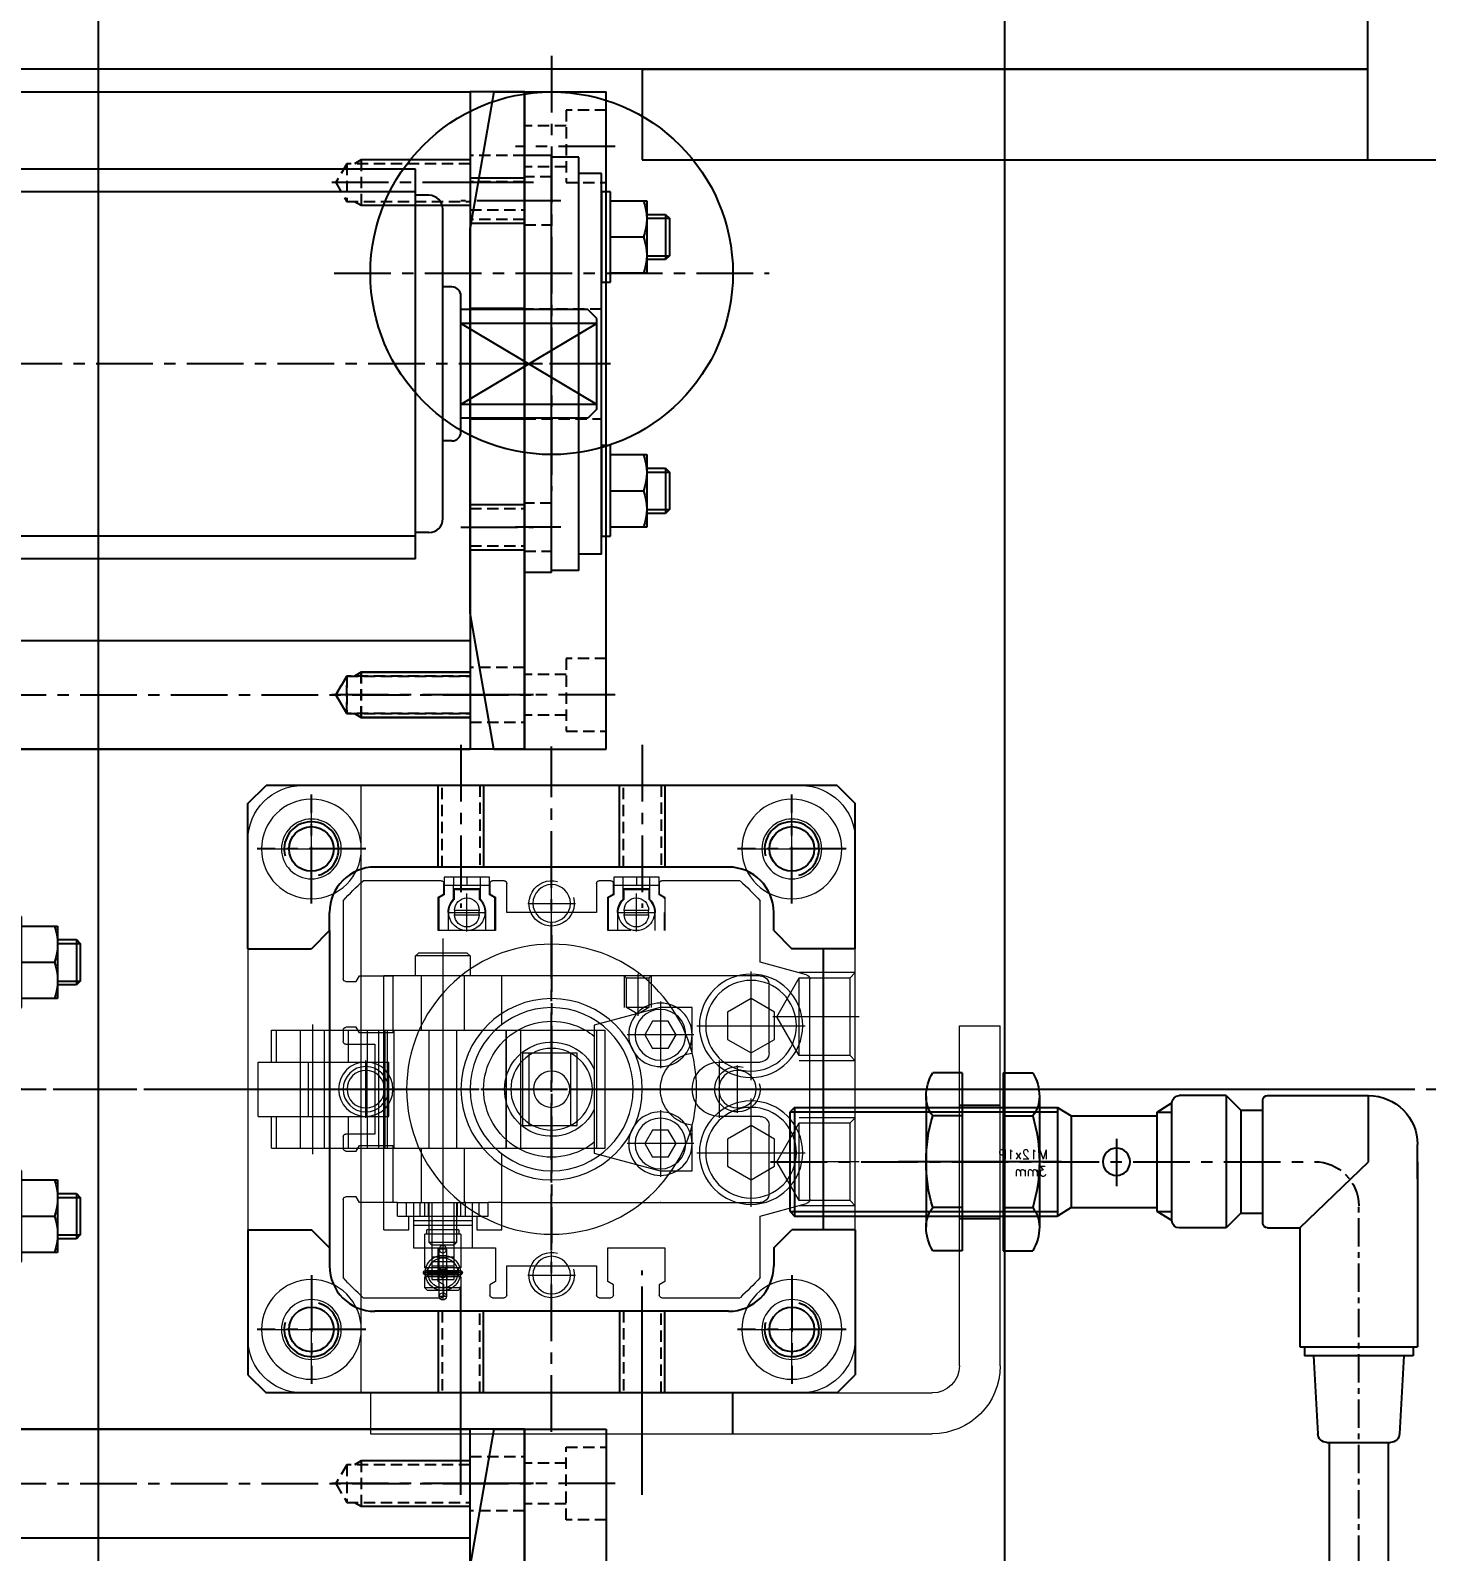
# Model space of a CAD drawing. Header units: inches. Extents: x 0 to 77285, y -118 to 40065.
# Drawn here: x 17552.2 to 17706.2, y 23654.6 to 23822.3 of the extents above; entities that cross this region are included whole.
import ezdxf

# ---------------------------------------------------------------- set-up
doc = ezdxf.new("R2010")
doc.units = ezdxf.units.IN
doc.header["$LTSCALE"] = 5
doc.header["$MEASUREMENT"] = 0
for name, pattern in [('C3', [14.5, 12, -1, 0.5, -1]), ('CENTER', [2, 1.25, -0.25, 0.25, -0.25]), ('H1', [1.4, 1, -0.4]), ('HIDDEN', [0.375, 0.25, -0.125])]:
    doc.linetypes.add(name, pattern=pattern)
for name, color, linetype in [('11', 1, 'CENTER'), ('22', 2, 'HIDDEN'), ('4', 4, 'Continuous'), ('55', 5, 'Continuous'), ('77', 40, 'HIDDEN'), ('A', 8, 'Continuous'), ('G', 231, 'Continuous'), ('T', 3, 'Continuous')]:
    doc.layers.add(name, color=color, linetype=linetype)
doc.layers.add('88', color=35, linetype='Continuous', lineweight=5)
doc.styles.add('GHS', font='romans', dxfattribs={"height": 5, "bigfont": 'ghs'})
doc.styles.add('SCI', font='')
doc.styles.get('SCI').set_extended_font_data('Gulim')
doc.dimstyles.new('SCH', dxfattribs={"dimtxt": 2.5, "dimasz": 2, "dimexe": 1.25, "dimexo": 0.625, "dimtad": 1, "dimdec": 8, "dimtxsty": 'SCI', "dimcen": 2.5, "dimclrd": 4, "dimclre": 4, "dimclrt": 7, "dimadec": 8, "dimazin": 2, "dimtfac": 1, "dimtdec": 8, "dimtmove": 0, "dimatfit": 3, "dimfxl": 1, "dimarcsym": 0})

# ---------------------------------------------------------------- blocks, each defined once
blk = doc.blocks.new('A$C22a9786e')
for p, q in [((32.5, -367), (32.5, 35)), ((32.5, 35), (105, 35, 0)), ((105, 35, 0), (105, -25, 0)), ((180, 35), (180, -25)), ((252.5, 35), (180, 35))]:
    blk.add_line(p, q)
at = {"layer": '11'}
for p, q in [((42.5, 36), (42.5, 19.21)), ((99, 36), (99, 19.21)), ((142.5, -368), (142.5, 36)), ((186, 36), (186, 19.21))]:
    blk.add_line(p, q, dxfattribs=at)
at = {"layer": '22'}
for p, q in [((40.43, 35), (40.43, 21.4)), ((44.57, 21.4), (44.57, 35)), ((96.93, 35), (96.93, 21.4)), ((101.07, 21.4), (101.07, 35)), ((183.93, 35), (183.93, 21.4)), ((188.07, 21.4), (188.07, 35)), ((40, 23), (45, 23)), ((96.5, 23), (101.5, 23)), ((183.5, 23), (188.5, 23)), ((40.43, 21.4), (42.5, 20.21)), ((40.43, 21.4), (44.57, 21.4)), ((42.5, 20.21), (44.57, 21.4)), ((96.93, 21.4), (99, 20.21)), ((96.93, 21.4), (101.07, 21.4)), ((99, 20.21), (101.07, 21.4)), ((183.93, 21.4), (186, 20.21)), ((183.93, 21.4), (188.07, 21.4)), ((186, 20.21), (188.07, 21.4))]:
    blk.add_line(p, q, dxfattribs=at)
at = {"layer": 'T'}
for p, q in [((40, 35), (40, 23)), ((45, 23), (45, 35)), ((96.5, 35), (96.5, 23)), ((101.5, 23), (101.5, 35)), ((183.5, 35), (183.5, 23)), ((188.5, 23), (188.5, 35)), ((40, 23), (40.43, 22.25)), ((44.57, 22.25), (45, 23)), ((96.5, 23), (96.93, 22.25)), ((101.07, 22.25), (101.5, 23)), ((183.5, 23), (183.93, 22.25)), ((188.07, 22.25), (188.5, 23))]:
    blk.add_line(p, q, dxfattribs=at)
blk = doc.blocks.new('A$C9060243b')
for p, q in [((-5, 55), (-6, 54)), ((-6, 54), (-6, 40)), ((5, 55), (-5, 55)), ((-4.47, 55), (-4.47, 40)), ((-4.47, 55), (4.47, 40)), ((4.47, 55), (-4.47, 40)), ((4.47, 55), (4.47, 40)), ((5, 55), (6, 54)), ((6, 54), (6, 40)), ((-8.5, 39), (-8.5, 38)), ((7.5, 40), (-7.5, 40)), ((8.5, 39), (8.5, 38)), ((17.06, 38), (-17.06, 38)), ((-18.6, 36.46), (-18.6, 35)), ((18.6, 36.46), (18.6, 35)), ((21.5, 35), (-21.5, 35)), ((-21.5, 35), (-21.5, -355)), ((-19, 35), (-19, -355)), ((19, 35), (19, -355)), ((21.5, 35), (21.5, -355))]:
    blk.add_line(p, q)
for centre, radius, start, end in [((-7.5, 39), 1, 90, 180), ((7.5, 39), 1, 0, 90), ((-17.06, 36.46), 1.54, 90, 180), ((17.06, 36.46), 1.54, 0, 90)]:
    blk.add_arc(centre, radius, start, end)
at = {"layer": '11'}
blk.add_line((0, 56), (0, -378), dxfattribs=at)
blk = doc.blocks.new('A$C0221f32c')
for p, q in [((-6, -367), (-6, 35)), ((-6, 35), (6, 35)), ((6, -367), (6, 35))]:
    blk.add_line(p, q)
at = {"layer": '11'}
blk.add_line((0, -368), (0, 36), dxfattribs=at)
at = {"layer": '22'}
for p, q in [((-2.07, 21.4), (-2.07, 35)), ((2.07, 35), (2.07, 21.4)), ((2.5, 23), (-2.5, 23)), ((0, 20.21), (-2.07, 21.4)), ((2.07, 21.4), (-2.07, 21.4)), ((2.07, 21.4), (0, 20.21))]:
    blk.add_line(p, q, dxfattribs=at)
at = {"layer": 'T'}
for p, q in [((-2.5, 23), (-2.5, 35)), ((2.5, 35), (2.5, 23)), ((-2.07, 22.25), (-2.5, 23)), ((2.5, 23), (2.07, 22.25))]:
    blk.add_line(p, q, dxfattribs=at)
blk = doc.blocks.new('ABC-20231201.095154')
for p, q in [((-27.5, 33.5), (27.5, 33.5)), ((-26.5, 32.27), (-26.5, 20.73)), ((-21, 33.5), (-21, -33.5)), ((26.5, 32.27), (26.5, 20.73)), ((-33.5, -27.5), (-33.5, 27.5)), ((33.5, 27.5), (33.5, -27.5)), ((-32.27, 26.5), (-20.73, 26.5)), ((20.73, 26.5), (32.27, 26.5)), ((-20.78, 23), (-12.18, 23)), ((-13.7, 22.2), (-14, 21.9)), ((-14, 21.9), (-14, 20.7)), ((-13.04, 21.9), (-14, 21.9)), ((-12.4, 22.2), (-13.7, 22.2)), ((-10.96, 21.9), (-13.04, 21.9)), ((-11.58, 22.85), (-12.42, 22.85)), ((-12.4, 22.85), (-12.4, 21)), ((-11.6, 22.2), (-12.4, 22.2)), ((-12, -16.61), (-12, 23.27)), ((-11.88, 22.7), (-11.88, 21.56)), ((-11.6, 21), (-11.6, 22.85)), ((-10.3, 22.2), (-11.6, 22.2)), ((-10, 21.9), (-10.96, 21.9)), ((-10, 21.9), (-10.3, 22.2)), ((-10, 20.7), (-10, 21.9)), ((-6.83, 21.56), (-6.83, 22.7)), ((-6.52, 23), (-5.25, 23)), ((-4.95, 22.7), (-4.95, 19.5)), ((0, 23.12), (0, 17.87)), ((4.95, 19.5), (4.95, 22.7)), ((5.25, 23), (6.52, 23)), ((6.82, 22.7), (6.82, 21.56)), ((11.87, 21.56), (11.87, 22.7)), ((12.17, 23), (20.78, 23)), ((-23, 12.17), (-23, 20.78)), ((-9.84, 20.25), (-14.16, 20.25)), ((-13.9, 20.7), (-14, 20.7)), ((-10.1, 20.7), (-13.9, 20.7)), ((-13.9, 19.99), (-13.9, 20.51)), ((-10.1, 20.5), (-13.9, 20.5)), ((-13.7, 20.7), (-13.7, 20.4)), ((-10.3, 20.4), (-13.7, 20.4)), ((-13.2, 12.5), (-13.2, 21)), ((-13.2, 21), (-10.8, 21)), ((-11.88, 21.56), (-12.5, 21.2)), ((-12.5, 21.2), (-12.5, 17.5)), ((-12.45, 21), (-12.45, 19.5)), ((-12.4, 21), (-12.4, 17.65)), ((-11.6, 20.25), (-12.4, 20.25)), ((-12.37, 20.3), (-12.35, 20.51)), ((-12.36, 20.09), (-12.37, 20.3)), ((-12.35, 20.51), (-12.32, 20.63)), ((-12.32, 20.63), (-12.27, 20.7)), ((-12.29, 20.31), (-12.3, 20.25)), ((-12.27, 20.39), (-12.29, 20.31)), ((-12.27, 20.7), (-12.19, 20.76)), ((-12.21, 20.47), (-12.27, 20.39)), ((-12.14, 20.52), (-12.21, 20.47)), ((-12.19, 20.76), (-12.1, 20.79)), ((-12.06, 20.54), (-12.14, 20.52)), ((-12.1, 20.79), (-11.99, 20.8)), ((-11.97, 20.55), (-12.06, 20.54)), ((-12.03, 20.5), (-12, 20.5)), ((-12, 20.5), (-12, 20.4)), ((-12, 20.4), (-11.95, 20.39)), ((-11.99, 20.8), (-11.88, 20.78)), ((-11.89, 20.53), (-11.97, 20.55)), ((-11.95, 20.39), (-11.91, 20.37)), ((-11.9, 20.14), (-11.94, 20.11)), ((-11.91, 20.37), (-11.88, 20.33)), ((-11.87, 20.19), (-11.9, 20.14)), ((-11.79, 20.47), (-11.89, 20.53)), ((-11.88, 20.78), (-11.77, 20.74)), ((-11.88, 20.33), (-11.86, 20.29)), ((-11.86, 20.24), (-11.87, 20.19)), ((-11.86, 20.29), (-11.86, 20.24)), ((-11.74, 20.4), (-11.79, 20.47)), ((-11.77, 20.74), (-11.71, 20.67)), ((-11.71, 20.32), (-11.74, 20.4)), ((-11.71, 20.67), (-11.67, 20.59)), ((-11.7, 20.25), (-11.71, 20.32)), ((-11.67, 20.59), (-11.64, 20.41)), ((-11.63, 20.2), (-11.65, 19.99)), ((-11.64, 20.41), (-11.63, 20.2)), ((-11.6, 17.65), (-11.6, 21)), ((-11.55, 19.5), (-11.55, 21)), ((-10.8, 12.5), (-10.8, 21)), ((-10.3, 19.7), (-10.3, 20.7)), ((-10, 20.7), (-10.1, 20.7)), ((-10.1, 19.99), (-10.1, 20.51)), ((-6.2, 21.2), (-6.83, 21.56)), ((-6.2, 17.5), (-6.2, 21.2)), ((-2.62, 20.5), (2.62, 20.5)), ((6.82, 21.56), (6.2, 21.2)), ((6.2, 21.2), (6.2, 17.5)), ((12.49, 21.2), (11.87, 21.56)), ((12.49, 17.5), (12.49, 21.2)), ((23, 20.78), (23, 14)), ((-14, 19.7), (-14, 16)), ((-13.87, 19.7), (-14, 19.7)), ((-13.9, 20), (-10.1, 20)), ((-10.13, 19.7), (-13.87, 19.7)), ((-13.7, 20.1), (-13.7, 19.7)), ((-10.3, 20.1), (-13.7, 20.1)), ((-13.2, 19.5), (-10.8, 19.5)), ((-13.2, 19), (-10.8, 19)), ((-13.2, 18.5), (-10.8, 18.5)), ((-12.33, 19.92), (-12.36, 20.09)), ((-12.29, 19.83), (-12.33, 19.92)), ((-12.23, 19.76), (-12.29, 19.83)), ((-12.13, 19.72), (-12.23, 19.76)), ((-12.01, 19.7), (-12.13, 19.72)), ((-12.03, 20), (-12.02, 20)), ((-12, 20), (-12.03, 20)), ((-12.02, 20), (-12.02, 20)), ((-12.02, 20), (-12.01, 20)), ((-12.01, 20), (-12, 20)), ((-11.9, 19.71), (-12.01, 19.7)), ((-11.99, 20.1), (-12, 20.1)), ((-12, 20.1), (-12, 20)), ((-12, 20), (-12, 20)), ((-11.94, 20.11), (-11.99, 20.1)), ((-11.79, 19.75), (-11.9, 19.71)), ((-11.74, 19.79), (-11.79, 19.75)), ((-11.68, 19.88), (-11.74, 19.79)), ((-11.65, 19.99), (-11.68, 19.88)), ((-10, 19.7), (-10.13, 19.7)), ((-10, 16), (-10, 19.7)), ((-4.95, 19.5), (4.95, 19.5)), ((-15.25, 14), (-15.25, 17.5)), ((-15.25, 17.5), (-14, 17.5)), ((-14, 17.5), (-10, 17.5)), ((-13.2, 17.2), (-13.5, 16.9)), ((-13.2, 16.9), (-13.5, 16.9)), ((-13.5, 16.9), (-13.5, 14)), ((-10.8, 17.2), (-13.2, 17.2)), ((-10.8, 16.9), (-13.2, 16.9)), ((-12.5, 17.5), (-6.2, 17.5)), ((-11.58, 17.65), (-12.42, 17.65)), ((-10.5, 16.9), (-10.8, 17.2)), ((-10.5, 16.9), (-10.8, 16.9)), ((-10.5, 14), (-10.5, 16.9)), ((-10, 17.5), (-8.75, 17.5)), ((-8.75, 14), (-8.75, 17.5)), ((6.2, 17.5), (12.49, 17.5)), ((-18.5, 15.5), (-18.5, 6.5)), ((-18.5, 15.5), (-15.75, 15.5)), ((-15.75, 15.5), (-15.75, 14)), ((-13.5, 16), (-14, 16)), ((-13.75, 16), (-13.75, 15.5)), ((-13.5, 15.5), (-13.75, 15.5)), ((-10.5, 16), (-13.5, 16)), ((-10.5, 15.5), (-13.5, 15.5)), ((-10, 16), (-10.5, 16)), ((-10.25, 15.5), (-10.5, 15.5)), ((-10.25, 15.5), (-10.25, 16)), ((-8.25, 15.5), (-5.5, 15.5)), ((-8.25, 14), (-8.25, 15.5)), ((-5.5, 15.5), (-5.5, 7.12)), ((-17, 14), (-13.2, 14)), ((-17, 14), (-17, 12.5)), ((-16, 14), (-16, 12.5)), ((-15.25, 15), (-13.5, 15)), ((-15.25, 14.5), (-13.2, 14.5)), ((-15.25, 12.5), (-15.25, 14)), ((-14.5, 14), (-14.5, 12.5)), ((-14, 14), (-14, 12.5)), ((-13.6, 14), (-13.6, 12.5)), ((-13.5, 15), (-10.5, 15)), ((-13.5, 14), (-13.5, 12.5)), ((-13.2, 14.5), (-10.8, 14.5)), ((-13.2, 14), (-10.8, 14)), ((-10.8, 14.5), (-8.75, 14.5)), ((-10.8, 14), (-7, 14)), ((-10.5, 15), (-8.75, 15)), ((-10.5, 12.5), (-10.5, 14)), ((-10.4, 14), (-10.4, 12.5)), ((-10, 14), (-10, 12.5)), ((-9.5, 14), (-9.5, 12.5)), ((-8.75, 12.5), (-8.75, 14)), ((-8, 14), (-8, 12.5)), ((-7, 14), (-7, 12.5)), ((23, 14), (28.13, 12.6)), ((-21.56, 11.87), (-22.7, 11.87)), ((-21.2, 12.49), (-21.56, 11.87)), ((-17.5, 12.49), (-21.2, 12.49)), ((-17, 12.5), (-18.5, 12.5)), ((-17.5, 6.2), (-17.5, 12.49)), ((-17, 12.5), (-7, 12.5)), ((-14.35, 12.5), (-14.35, 6.5)), ((-9.65, 6.5), (-9.65, 12.5)), ((-5.5, 12.5), (-7, 12.5)), ((-5.5, 12.5), (23, 12.5)), ((22, 12.99), (22, 1.01)), ((27.3, 12.28), (24.83, 8)), ((33.5, 12.86), (27.3, 12.86)), ((32.92, 12.28), (27.3, 12.28)), ((27.3, 12.28), (27.3, 3.72)), ((28.5, 12.12), (28.5, -12.12)), ((33.5, 12.86), (32.92, 12.28)), ((32.92, 12.28), (32.92, 3.72)), ((24, 11.5), (24, 4)), ((9.37, 8.3), (11.96, 9)), ((11.96, 9), (13.8, 9)), ((12, 2.33), (12, 9.67)), ((13.8, 9), (15.5, 9)), ((15.5, 9), (15.5, 3.97)), ((19.4, 8.5), (22, 10)), ((19.4, 5.5), (19.4, 8.5)), ((22, 10), (24.6, 8.5)), ((24.6, 8.5), (24.6, 5.5)), ((-26.39, -7.15), (-26.39, 7.15)), ((-22.7, 6.82), (-21.56, 6.82)), ((-21.56, 6.82), (-21.2, 6.2)), ((-6.22, 6.5), (-5.87, 6.83)), ((-5.87, 6.83), (-5.64, 7.01)), ((-5.64, 7.01), (-5.52, 7.11)), ((-5.52, 7.11), (-5.5, 7.12)), ((4.7, 7.05), (9.37, 8.3)), ((4.7, 6.5), (4.7, 7.05)), ((10.27, 6), (11.13, 7.5)), ((12.87, 7.5), (11.13, 7.5)), ((12.87, 7.5), (13.73, 6)), ((16.01, 7), (27.98, 7)), ((33.93, 8), (24.39, 8)), ((24.83, 8), (27.3, 3.72)), ((-30.89, 6.5), (-30.89, 3)), ((-30.89, 6.5), (5.92, 6.5)), ((-30.36, 6.5), (-30.36, 3)), ((-27.69, 6.5), (-27.69, -6.5)), ((-25.09, -6.5), (-25.09, 6.5)), ((-23, 5.25), (-23, 6.52)), ((-22.41, 6.5), (-22.41, 3)), ((-21.2, 6.2), (-17.5, 6.2)), ((-20.33, 6.5), (-20.33, 3)), ((-19.05, 6.5), (-19.05, -6.5)), ((-18.5, 6.5), (-18.5, -6.5)), ((-18.46, 6.5), (-18.46, -6.5)), ((-18.37, 6.5), (-18.37, -6.5)), ((-18.09, 6.5), (-18.09, -6.5)), ((-17.38, 6.5), (-17.38, -6.5)), ((-13.5, 6.5), (-13.5, -6.5)), ((-13.5, 6.5), (-13.5, -6.5)), ((-10.5, -6.5), (-10.5, 6.5)), ((-10.5, -6.5), (-10.5, 6.5)), ((-5, -6.5), (-5, 6.5)), ((-5, 6.5), (-5, -6.5)), ((-5, 6.5), (-5, -6.5)), ((-3.41, 6.5), (-3.41, -6.5)), ((4.7, -6.5), (4.7, 6.5)), ((4.98, 6.5), (4.98, -6.5)), ((5.92, 6.5), (5.92, -6.5)), ((15.68, 6), (8.33, 6)), ((11.13, 4.5), (10.27, 6)), ((13.73, 6), (12.87, 4.5)), ((22, 4), (19.4, 5.5)), ((24.6, 5.5), (22, 4)), ((-19.5, 4.95), (-22.7, 4.95)), ((-19.5, -4.95), (-19.5, 4.95)), ((-3.17, 4), (-3.17, -4)), ((-3.17, 4), (2.83, 4)), ((-2.47, 4), (-2.47, -4)), ((2.13, 4), (2.13, -4)), ((2.83, 4), (2.83, -4)), ((12.87, 4.5), (11.13, 4.5)), ((27.3, 3.72), (32.92, 3.72)), ((32.92, 3.72), (33.5, 3.14)), ((-32.39, 3), (-32.39, -3)), ((-32.39, 3), (-17.96, 3)), ((-26.84, 3), (-26.84, -3)), ((-20.5, 3.15), (-20.5, -3.15)), ((-20.39, -3), (-20.39, 3)), ((-17.96, 3), (-17.96, -3)), ((18.5, -3.15), (18.5, 3.15)), ((23, 3), (18.5, 3)), ((20.5, 2.62), (20.5, -2.62)), ((33.5, 3.14), (27.3, 3.14)), ((17.87, 0), (23.12, 0)), ((22, -1.01), (22, -12.99)), ((-32.39, -3), (-17.96, -3)), ((-30.89, -3), (-30.89, -6.5)), ((-30.36, -3), (-30.36, -6.5)), ((-22.41, -3), (-22.41, -6.5)), ((-20.33, -3), (-20.33, -6.5)), ((12, -9.68), (12, -2.33)), ((18.5, -3), (23, -3)), ((33.5, -3.14), (27.3, -3.14)), ((33.5, -3.14), (32.92, -3.72)), ((-22.7, -4.95), (-19.5, -4.95)), ((-3.17, -4), (2.83, -4)), ((10.27, -6), (11.13, -4.5)), ((12.87, -4.5), (11.13, -4.5)), ((12.87, -4.5), (13.73, -6)), ((15.5, -3.97), (15.5, -9)), ((19.4, -5.5), (22, -4)), ((22, -4), (24.6, -5.5)), ((24, -4), (24, -11.5)), ((27.3, -3.72), (24.83, -8)), ((32.92, -3.72), (27.3, -3.72)), ((27.3, -3.72), (27.3, -12.28)), ((32.92, -3.72), (32.92, -12.28)), ((-30.89, -6.5), (5.92, -6.5)), ((-23, -6.52), (-23, -5.25)), ((-21.2, -6.2), (-21.56, -6.83)), ((-17.5, -6.2), (-21.2, -6.2)), ((-18.5, -6.5), (-18.5, -12.5)), ((-17.5, -12.5), (-17.5, -6.2)), ((-14.35, -6.5), (-14.35, -12.5)), ((-9.65, -12.5), (-9.65, -6.5)), ((-5.94, -6.76), (-6.22, -6.5)), ((4.7, -7.05), (4.7, -6.5)), ((15.68, -6), (8.33, -6)), ((11.13, -7.5), (10.27, -6)), ((13.73, -6), (12.87, -7.5)), ((19.4, -8.5), (19.4, -5.5)), ((24.6, -5.5), (24.6, -8.5)), ((-21.56, -6.83), (-22.7, -6.83)), ((-5.73, -6.94), (-5.94, -6.76)), ((-5.56, -7.08), (-5.73, -6.94)), ((-5.5, -7.12), (-5.56, -7.08)), ((-5.5, -7.12), (-5.5, -12.5)), ((9.37, -8.3), (4.7, -7.05)), ((9.5, -8.29), (8.27, -9)), ((11.96, -9), (9.37, -8.3)), ((9.5, -12.71), (9.5, -8.08)), ((10.73, -9), (9.5, -8.29)), ((12.87, -7.5), (11.13, -7.5)), ((16.01, -7), (27.98, -7)), ((33.93, -8), (24.39, -8)), ((24.83, -8), (27.3, -12.28)), ((8, -12.5), (8, -9)), ((10.73, -9), (8.27, -9)), ((8.27, -9), (8.27, -12.23)), ((10.73, -12.23), (10.73, -9)), ((11, -12.5), (11, -9)), ((13.8, -9), (11.96, -9)), ((15.5, -9), (13.8, -9)), ((22, -10), (19.4, -8.5)), ((24.6, -8.5), (22, -10)), ((-23, -20.78), (-23, -12.18)), ((-22.7, -11.88), (-21.56, -11.88)), ((-21.56, -11.88), (-21.2, -12.5)), ((-21.2, -12.5), (-17.5, -12.5)), ((23, -12.5), (-18.5, -12.5)), ((-15, -12.5), (-15, -14.7)), ((-9, -14.7), (-9, -12.5)), ((8.27, -12.23), (8, -12.5)), ((10.73, -12.23), (8.27, -12.23)), ((11, -12.5), (10.73, -12.23)), ((28.13, -12.6), (23, -14)), ((27.3, -12.28), (32.92, -12.28)), ((33.5, -12.86), (27.3, -12.86)), ((32.92, -12.28), (33.5, -12.86)), ((-15, -14.7), (-14.7, -15)), ((-9, -14.7), (-15, -14.7)), ((-9.3, -15), (-14.7, -15)), ((-9.3, -15), (-9, -14.7)), ((23, -14), (23, -20.78)), ((-6.2, -17.5), (-12.5, -17.5)), ((-12.5, -17.5), (-12.5, -21.2)), ((-12.45, -21.1), (-12.45, -17.5)), ((-11.43, -19.5), (-11.43, -17.5)), ((-9.35, -17.4), (-9.35, -21.6)), ((-7.27, -17.5), (-7.27, -19.5)), ((-6.25, -17.5), (-6.25, -21.1)), ((-6.2, -21.2), (-6.2, -17.5)), ((0, -17.88), (0, -23.12)), ((8.75, -17.5), (6.2, -17.5)), ((6.2, -17.5), (6.2, -21.2)), ((6.25, -21.1), (6.25, -17.5)), ((7.27, -19.5), (7.27, -17.5)), ((9.35, -17.4), (9.35, -21.6)), ((11.42, -17.5), (11.42, -19.5)), ((12.45, -17.5), (12.45, -19.5)), ((12.49, -21.2), (12.49, -17.5)), ((-11.45, -19.5), (-7.25, -19.5)), ((-10.77, -19.25), (-7.93, -19.25)), ((-10.77, -19.75), (-7.93, -19.75)), ((-10.7, -19.75), (-10.7, -19.25)), ((-8, -19.25), (-8, -19.75)), ((4.95, -19.5), (-4.95, -19.5)), ((-4.95, -19.5), (-4.95, -22.7)), ((4.95, -22.7), (4.95, -19.5)), ((7.25, -19.5), (11.45, -19.5)), ((7.93, -19.25), (10.77, -19.25)), ((7.93, -19.75), (10.77, -19.75)), ((8, -19.75), (8, -19.25)), ((10.7, -19.25), (10.7, -19.75)), ((-26.5, -20.73), (-26.5, -32.27)), ((-12.5, -21.2), (-11.88, -21.56)), ((-11.85, -21.45), (-12.45, -21.1)), ((-11.88, -21.56), (-11.88, -22.7)), ((-11.85, -23.4), (-11.85, -21.45)), ((-10.85, -22.5), (-10.85, -20.93)), ((-10.75, -22.1), (-10.75, -20.93)), ((-7.95, -20.93), (-7.95, -22.1)), ((-7.85, -20.93), (-7.85, -22.5)), ((-6.25, -21.1), (-6.85, -21.45)), ((-6.85, -21.45), (-6.85, -23.4)), ((-6.83, -21.56), (-6.2, -21.2)), ((-6.83, -22.7), (-6.83, -21.56)), ((-2.62, -20.5), (2.62, -20.5)), ((6.2, -21.2), (6.82, -21.56)), ((6.85, -21.45), (6.25, -21.1)), ((6.82, -21.56), (6.82, -22.7)), ((6.85, -23.4), (6.85, -21.45)), ((7.85, -22.5), (7.85, -20.93)), ((7.95, -22.1), (7.95, -20.93)), ((10.75, -20.93), (10.75, -22.1)), ((10.85, -20.93), (10.85, -22.5)), ((12.45, -21.1), (11.85, -21.45)), ((11.85, -21.45), (11.85, -23.4)), ((11.87, -21.56), (12.49, -21.2)), ((11.87, -22.7), (11.87, -21.56)), ((12.45, -21), (12.45, -21.1)), ((26.5, -20.73), (26.5, -32.27)), ((-12.18, -23), (-20.78, -23)), ((-11.85, -22.5), (-6.85, -22.5)), ((-6.85, -23.4), (-11.85, -23.4)), ((-10.8, -22.5), (-10.8, -23.4)), ((-7.95, -22.1), (-10.75, -22.1)), ((-10.6, -22), (-10.6, -22.1)), ((-8.1, -22), (-10.6, -22)), ((-10.4, -22), (-10.4, -22.1)), ((-10.25, -22), (-10.25, -22.1)), ((-9.89, -22), (-9.89, -22.1)), ((-9.35, -22.11), (-9.35, -22)), ((-9.35, -23.44), (-9.35, -22.45)), ((-8.81, -22), (-8.81, -22.1)), ((-8.45, -22), (-8.45, -22.1)), ((-8.3, -22.1), (-8.3, -22)), ((-8.1, -22.1), (-8.1, -22)), ((-7.9, -23.4), (-7.9, -22.5)), ((-5.25, -23), (-6.52, -23)), ((6.52, -23), (5.25, -23)), ((6.85, -22.5), (11.85, -22.5)), ((11.85, -23.4), (6.85, -23.4)), ((7.9, -22.5), (7.9, -23.4)), ((10.75, -22.1), (7.95, -22.1)), ((8.1, -22), (8.1, -22.1)), ((10.6, -22), (8.1, -22)), ((8.3, -22), (8.3, -22.1)), ((8.45, -22), (8.45, -22.1)), ((8.81, -22), (8.81, -22.1)), ((9.35, -22.11), (9.35, -22)), ((9.35, -23.44), (9.35, -22.45)), ((9.89, -22), (9.89, -22.1)), ((10.25, -22), (10.25, -22.1)), ((10.4, -22.1), (10.4, -22)), ((10.6, -22.1), (10.6, -22)), ((10.8, -23.4), (10.8, -22.5)), ((20.78, -23), (12.17, -23)), ((-32.27, -26.5), (-20.73, -26.5)), ((20.73, -26.5), (32.27, -26.5)), ((27.5, -33.5), (-27.5, -33.5))]:
    blk.add_line(p, q)
for centre, radius in [((-26.5, 26.5), 5.5), ((26.5, 26.5), 5.5), ((-26.5, 26.5), 3.3), ((26.5, 26.5), 3.3), ((0, 20.5), 2.07), ((-12, 20.25), 0.25), ((-12, 17.65), 0.4), ((0, 0), 16), ((22, 7), 5.7), ((22, 7), 5), ((0, 0), 10), ((0, 0), 9), ((12, 6), 3.5), ((12, 6), 2.8), ((0, 0), 4.5), ((-20.5, 0), 3), ((-20.5, 0), 2.5), ((-20.5, 0), 2.07), ((0, 0), 2), ((20.5, 0), 2.07), ((22, -7), 5.7), ((12, -6), 3.5), ((12, -6), 2.8), ((22, -7), 5), ((0, -20.5), 2.07), ((-26.5, -26.5), 5.5), ((26.5, -26.5), 5.5), ((-26.5, -26.5), 3.3), ((26.5, -26.5), 3.3)]:
    blk.add_circle(centre, radius)
for centre, radius, start, end in [((-27.5, 27.5), 6, 90, 180), ((27.5, 27.5), 6, 0, 90), ((0, 0), 31, 132.1034, 137.8966), ((-12, 20.25), 1.95, 101.837, 232.0201), ((-12, 20.25), 1.65, 104.0297, 223.3418), ((-12, 22.85), 0.4, 0, 180), ((-12, 22.85), 0.4, 180, 360), ((-12, 20.25), 1.95, 78.163, 101.837), ((-12, 20.25), 1.65, 75.9703, 104.0297), ((-12.18, 22.7), 0.3, 0, 90), ((-12, 20.25), 1.95, 307.9799, 78.163), ((-12, 20.25), 1.65, 316.6582, 75.9703), ((-6.52, 22.7), 0.3, 90, 180), ((-5.25, 22.7), 0.3, 0, 90), ((0, 20.5), 2.5, 345, 285), ((5.25, 22.7), 0.3, 90, 180), ((6.52, 22.7), 0.3, 360, 90), ((12.17, 22.7), 0.3, 90, 180), ((0, 0), 31, 42.1034, 47.8966), ((-13.9, 20.25), 0.25, 97.8652, 262.1348), ((-13.9, 20.25), 0.25, 36.8699, 97.8652), ((-12, 20.25), 0.4, 180, 360), ((-12, 20.25), 0.3, 180, 0), ((-12, 20.25), 0.248, 270, 90), ((-10.1, 20.25), 0.25, 82.1348, 143.1301), ((-10.1, 20.25), 0.25, 277.8652, 82.1348), ((-13.9, 20.25), 0.25, 262.1348, 323.1301), ((-12, 20.25), 1.65, 223.3418, 316.6582), ((-12, 20.25), 1.95, 232.0201, 307.9799), ((-10.1, 20.25), 0.25, 216.8699, 277.8652), ((-22.7, 12.17), 0.3, 180, 270), ((23, 11.5), 1, 0, 90), ((28, 12.12), 0.5, 0, 74.7449), ((-22.7, 6.52), 0.3, 90, 180), ((0, 0), 7.5, 60.0736, 119.9264), ((-22.7, 5.25), 0.3, 180, 270), ((0, 0), 7.5, 119.9264, 240.0736), ((0, 0), 5.2, 25.3317, 334.6683), ((0, 0), 7.5, 51.1954, 60.0736), ((16, 0), 4, 108.7936, 138.5866), ((16, 0), 4, 97.1808, 108.7936), ((23, 4), 1, 270, 0), ((16, 0), 4, 138.5866, 221.4134), ((18.5, 0), 3, 90, 270), ((20.5, 0), 2.5, 345, 285), ((16, 0), 4, 221.4134, 251.2064), ((23, -4), 1, 0, 90), ((-22.7, -5.25), 0.3, 90, 180), ((16, 0), 4, 251.2064, 262.8192), ((-22.7, -6.52), 0.3, 180, 270), ((0, 0), 7.5, 240.0736, 299.9264), ((0, 0), 7.5, 299.9264, 308.8046), ((23, -11.5), 1, 270, 0), ((-22.7, -12.18), 0.3, 90, 180), ((28, -12.12), 0.5, 285.2551, 0), ((-9.35, -19.5), 2, 314.427, 225.573), ((-9.35, -19.25), 1.35, 0, 180), ((0, -20.5), 2.5, 345, 285), ((9.35, -19.5), 2, 314.427, 225.573), ((9.35, -19.25), 1.35, 0, 180), ((-9.35, -19.5), 2.07, 180, 223.7063), ((-9.35, -19.75), 1.35, 180, 0), ((-9.35, -19.5), 2.07, 316.2937, 0), ((9.35, -19.5), 2.08, 180, 223.7063), ((9.35, -19.75), 1.35, 180, 0), ((9.35, -19.5), 2.07, 316.2937, 0), ((0, 0), 31, 222.1034, 227.8966), ((0, 0), 31, 312.1034, 317.8966), ((-12.18, -22.7), 0.3, 270, 360), ((-6.52, -22.7), 0.3, 180, 270), ((-5.25, -22.7), 0.3, 270, 0), ((5.25, -22.7), 0.3, 180, 270), ((6.52, -22.7), 0.3, 270, 0), ((12.17, -22.7), 0.3, 180, 270), ((-27.5, -27.5), 6, 180, 270), ((27.5, -27.5), 6, 270, 0)]:
    blk.add_arc(centre, radius, start, end)
for p in [(-9.5, 12.5), (12, 12.5), (12, 0), (12, 0), (-9.35, -19.5), (-9.35, -19.5), (-9.35, -19.5), (-9.35, -19.5), (-9.35, -19.5), (-9.35, -19.5), (9.35, -19.5), (9.35, -19.5), (9.35, -19.5), (9.35, -19.5)]:
    blk.add_point(p)
at = {"layer": '11'}
for p, q in [((0, -17), (0, 17)), ((-17, 0), (17, 0))]:
    blk.add_line(p, q, dxfattribs=at)
blk = doc.blocks.new('ABC-20231201.102348')
for p, q in [((-23.5, 9.81), (-26.77, 9.81)), ((-23.5, 9.81), (-23.5, -9.81)), ((-19, 9.81), (-15.73, 9.81)), ((-19, 9.81), (-19, -9.81)), ((-52.66, 7.3), (-63.81, 7.3)), ((-63.81, 0), (-63.81, 7.3)), ((-52.16, -6.8), (-52.16, 6.8)), ((-48.1, 7.3), (-49.72, 5.68)), ((-48.1, 7.3), (-42.93, 7.3)), ((-48.1, 7.3), (-48.1, -7.3)), ((-27.5, 7.19), (-27.5, -7.19)), ((-15, 7.19), (-15, -7.19)), ((-49.72, 5.68), (-52.16, 5.68)), ((-49.72, 5.68), (-49.72, -5.68)), ((-42.12, -6.49), (-42.12, 6.49)), ((-40.5, 5.47), (-42.12, 6.49)), ((-40.5, 5.47), (-42.12, 5.47)), ((-40.5, -5.48), (-40.5, 5.47)), ((-31, 5.06), (-40.5, 5.06)), ((-40.5, -5.06), (-40.5, 5.06)), ((-29.5, 6), (-31, 5.06)), ((-31, 5.06), (-31, -5.06)), ((-0.5, 6), (-29.5, 6)), ((-29.5, 6), (-29.5, -6)), ((0, 5.5), (-29.5, 5.5)), ((-23.5, 5.06), (-26.77, 5.06)), ((-23.5, 5.06), (-26.77, 5.06)), ((-19, 5.06), (-15.73, 5.06)), ((-19, 5.06), (-15.73, 5.06)), ((-0.5, 6), (-0.5, -6)), ((-0.5, 6), (0, 5.5)), ((0, -5.5), (0, 5.5)), ((-40.5, -4.95), (-40.5, 4.95)), ((-40.5, -4.58), (-40.5, 4.57)), ((-31, 4.57), (-31, -4.58)), ((0, -4.58), (0, 4.57)), ((-69.22, -1.89), (-69.22, 1.89)), ((-36, 2.51), (-36, -2.7)), ((-69.22, 0), (-69.22, -20.41)), ((-56.24, -7.3), (-63.81, 0)), ((-49.72, -5.68), (-52.16, -5.68)), ((-49.72, -5.68), (-48.1, -7.3)), ((-42.12, -6.49), (-40.5, -5.48)), ((-40.5, -5.48), (-42.12, -5.48)), ((-31, -5.06), (-40.5, -5.06)), ((-31, -5.06), (-29.5, -6)), ((0, -5.5), (-29.5, -5.5)), ((-0.5, -6), (-29.5, -6)), ((-23.5, -5.06), (-26.77, -5.06)), ((-23.5, -5.06), (-26.77, -5.06)), ((-19, -5.06), (-15.73, -5.06)), ((-19, -5.06), (-15.73, -5.06)), ((0, -5.5), (-0.5, -6)), ((-56.24, -7.3), (-56.24, -20.41)), ((-52.66, -7.3), (-56.24, -7.3)), ((-48.1, -7.3), (-42.93, -7.3)), ((-23.5, -9.81), (-26.77, -9.81)), ((-19, -9.81), (-15.73, -9.81)), ((-56.24, -20.41), (-69.22, -20.41)), ((-68.72, -20.41), (-68.72, -21.41)), ((-68.72, -21.41), (-56.74, -21.41)), ((-67.72, -21.41), (-67.24, -30.01)), ((-57.74, -21.41), (-58.21, -30.01)), ((-56.74, -20.41), (-56.74, -21.41)), ((-59.21, -30.96), (-66.24, -30.96)), ((-65.97, -30.96), (-65.97, -45.9)), ((-59.48, -30.96), (-59.48, -46.85))]:
    blk.add_line(p, q)
blk.add_circle((-36, 0), 1.5)
for centre, radius, start, end in [((-22.45, 7.2), 5.05, 148.8031, 180.139), ((-20.05, 7.2), 5.05, 359.861, 31.1969), ((-63.81, 1.89), 5.41, 90, 180), ((-52.66, 6.8), 0.5, 0, 90), ((-42.93, 6.49), 0.811, 0, 90), ((-24.03, 7.19), 3.47, 180, 217.8789), ((-24.03, 7.19), 3.47, 180, 217.8789), ((-18.47, 7.19), 3.47, 322.1211, 0), ((-18.47, 7.19), 3.47, 322.1211, 0), ((-9.62, 0), 17.88, 163.5679, 196.4321), ((-32.88, 0), 17.88, 343.5679, 16.4321), ((-42.93, -6.49), 0.811, 270, 0), ((-24.03, -7.19), 3.47, 142.1211, 180), ((-24.03, -7.19), 3.47, 142.1211, 180), ((-18.47, -7.19), 3.47, 0, 37.8789), ((-18.47, -7.19), 3.47, 0, 37.8789), ((-52.66, -6.8), 0.5, 270, 0), ((-22.45, -7.2), 5.05, 179.861, 211.1969), ((-20.05, -7.2), 5.05, 328.8031, 0.139), ((-66.24, -29.96), 1, 183.1642, 270), ((-59.21, -29.96), 1, 270, 356.8358)]:
    blk.add_arc(centre, radius, start, end)
blk.add_open_spline([(-59.48, -46.85), (-60.15, -47.19), (-61.69, -47.62), (-63.6, -45.15), (-65.22, -45.55), (-65.97, -45.9)], degree=3, knots=[1.498472, 1.498472, 1.498472, 1.498472, 3.45205, 6.099383, 8.246808, 8.246808, 8.246808, 8.246808])
blk.add_spline([(-62.73, -46.33), (-64.6, -47.14), (-65.97, -45.9)], degree=3)
at = {"layer": '11'}
blk.add_line((2.16, 0), (-57.86, 0), dxfattribs=at)
at = {"layer": '11', "ltscale": 0.5}
blk.add_line((-62.73, -49.35), (-62.73, -4.87), dxfattribs=at)
blk.add_arc((-57.86, -4.87), 4.87, 90, 180, dxfattribs=at)
at = {"style": 'GHS'}
for s, p in [('M12x1P', (-28.44, 0.27)), ('3mm', (-28.35, -1.58))]:
    blk.add_text(s, height=1.05, dxfattribs=at).set_placement(p)
blk = doc.blocks.new('ABC-20240304.180609')
at = {"linetype": 'Continuous'}
for p, q in [((-69.5, 3, 2129.45), (-69.5, 40.5, 2129.45)), ((-65, 40.5, 2129.45), (-69.5, 40.5, 2129.45)), ((-65, 3, 2129.45), (-65, 40.5, 2129.45)), ((0, 0, 2129.45), (-62, 0, 2129.45)), ((0, 0), (0, -4.5)), ((0, -4.5, 2129.45), (-62, -4.5, 2129.45))]:
    blk.add_line(p, q, dxfattribs=at)
for radius in [7.5, 3]:
    blk.add_arc((-62, 3, 2129.45), radius, 180, 270, dxfattribs=at)
at = {"layer": '11', "linetype": 'C3'}
for p, q in [((-76.25, 25.5, 2129.45), (-58.25, 25.5, 2129.45)), ((-30, -11.25), (-30, 6.75)), ((-10, -11.25), (-10, 6.75))]:
    blk.add_line(p, q, dxfattribs=at)
at = {"layer": '22', "linetype": 'H1'}
for p, q in [((-65, 31.75, 2129.45), (-69.5, 31.75, 2129.45)), ((-65, 19.25, 2129.45), (-69.5, 19.25, 2129.45)), ((-40, -4.5), (-40, 0))]:
    blk.add_line(p, q, dxfattribs=at)
blk = doc.blocks.new('A$C83297ebe')
for p, q in [((347.5, 0, 0), (32.5, 0, 0)), ((156.5, -18.5), (158.5, -16.5)), ((174.5, -16.5), (158.5, -16.5)), ((174.5, -16.5, -2129.45), (174.5, -23.5, -2129.45)), ((205.5, -16.5), (221.5, -16.5)), ((205.5, -16.5, -2129.45), (205.5, -23.5, -2129.45)), ((223.5, -18.5), (221.5, -16.5)), ((156.5, -18.5), (156.5, -81.5)), ((205.5, -20, -2129.45), (174.5, -20, -2129.45)), ((223.5, -18.5), (223.5, -81.5)), ((172.5, -25.5, -2129.45), (174.5, -23.5, -2129.45)), ((207.5, -25.5, -2129.45), (205.5, -23.5, -2129.45)), ((172.5, -25.5, -2129.45), (170.5, -25.5, -2129.45)), ((207.5, -25.5, -2129.45), (209.5, -25.5, -2129.45)), ((165.5, -30.5, -2129.45), (165.5, -69.5, -2129.45)), ((214.5, -30.5, -2129.45), (214.5, -69.5, -2129.45)), ((172.5, -74.5, -2129.45), (170.5, -74.5, -2129.45)), ((172.5, -74.5, -2129.45), (174.5, -76.5, -2129.45)), ((172.5, -74.5, -2129.45), (207.5, -74.5, -2129.45)), ((207.5, -74.5, -2129.45), (205.5, -76.5, -2129.45)), ((207.5, -74.5, -2129.45), (209.5, -74.5, -2129.45)), ((174.5, -83.5, -2129.45), (174.5, -76.5, -2129.45)), ((205.5, -83.5, -2129.45), (205.5, -76.5, -2129.45)), ((158.5, -83.5), (156.5, -81.5)), ((221.5, -83.5), (223.5, -81.5)), ((174.5, -83.5), (158.5, -83.5)), ((205.5, -83.5), (221.5, -83.5)), ((347.5, -100, 0), (32.5, -100, 0))]:
    blk.add_line(p, q)
for centre, radius in [((163.5, -23.5, -2129.45), 2.46), ((216.5, -23.5, -2129.45), 2.46), ((100, -50, -2129.45), 20), ((163.5, -76.5, -2129.45), 2.46), ((216.5, -76.5, -2129.45), 2.46)]:
    blk.add_circle(centre, radius)
for centre, radius, start, end in [((163.5, -23.5, -2129.45), 3, 15, 285), ((216.5, -23.5, -2129.45), 3, 255, 165), ((170.5, -30.5, -2129.45), 5, 90, 180), ((209.5, -30.5, -2129.45), 5, 0, 90), ((170.5, -69.5, -2129.45), 5, 180, 270), ((209.5, -69.5, -2129.45), 5, 270, 0), ((163.5, -76.5, -2129.45), 3, 15, 285), ((216.5, -76.5, -2129.45), 3, 255, 165)]:
    blk.add_arc(centre, radius, start, end)
at = {"layer": '11'}
for p, q in [((190, -87.8, -2129.45), (190, -12.2, -2129.45)), ((163.5, -17.5, -2129.45), (163.5, -29.5, -2129.45)), ((216.5, -17.5, -2129.45), (216.5, -29.5, -2129.45)), ((169.5, -23.5, -2129.45), (157.5, -23.5, -2129.45)), ((210.5, -23.5, -2129.45), (222.5, -23.5, -2129.45)), ((100, -74, -2129.45), (100, -26, -2129.45)), ((152, -40, -2129.45), (170, -40, -2129.45)), ((228, -40, -2129.45), (210, -40, -2129.45)), ((76, -50, -2129.45), (124, -50, -2129.45)), ((227.8, -50, -2129.45), (152.2, -50, -2129.45)), ((152, -60, -2129.45), (170, -60, -2129.45)), ((228, -60, -2129.45), (210, -60, -2129.45)), ((163.5, -70.5, -2129.45), (163.5, -82.5, -2129.45)), ((216.5, -70.5, -2129.45), (216.5, -82.5, -2129.45)), ((169.5, -76.5, -2129.45), (157.5, -76.5, -2129.45)), ((210.5, -76.5, -2129.45), (222.5, -76.5, -2129.45))]:
    blk.add_line(p, q, dxfattribs=at)
at = {"layer": '22'}
for p, q in [((156.5, -37.93, -2129.45), (165.5, -37.93, -2129.45)), ((223.5, -37.93, -2129.45), (214.5, -37.93, -2129.45)), ((165.5, -42.07, -2129.45), (156.5, -42.07, -2129.45)), ((214.5, -42.07, -2129.45), (223.5, -42.07, -2129.45)), ((156.5, -57.93, -2129.45), (165.5, -57.93, -2129.45)), ((223.5, -57.93, -2129.45), (214.5, -57.93, -2129.45)), ((165.5, -62.07, -2129.45), (156.5, -62.07, -2129.45)), ((214.5, -62.07, -2129.45), (223.5, -62.07, -2129.45))]:
    blk.add_line(p, q, dxfattribs=at)
at = {"layer": 'T'}
for p, q in [((156.5, -37.5, -2129.45), (165.5, -37.5, -2129.45)), ((223.5, -37.5, -2129.45), (214.5, -37.5, -2129.45)), ((165.5, -42.5, -2129.45), (156.5, -42.5, -2129.45)), ((214.5, -42.5, -2129.45), (223.5, -42.5, -2129.45)), ((156.5, -57.5, -2129.45), (165.5, -57.5, -2129.45)), ((223.5, -57.5, -2129.45), (214.5, -57.5, -2129.45)), ((165.5, -62.5, -2129.45), (156.5, -62.5, -2129.45)), ((214.5, -62.5, -2129.45), (223.5, -62.5, -2129.45))]:
    blk.add_line(p, q, dxfattribs=at)
at = {"layer": '55', "linetype": 'Continuous', "xscale": -1.000000000000001, "rotation": 90}
blk.add_blockref('ABC-20231201.102348', (198, -23.69, -4258.9), dxfattribs=at)
at = {"layer": '88', "linetype": 'Continuous', "xscale": -1.000000000000001, "rotation": 90}
blk.add_blockref('ABC-20240304.180609', (223.5, -70, -2129.46), dxfattribs=at)
at = {"layer": '88', "xscale": -1, "rotation": 270}
blk.add_blockref('ABC-20231201.095154', (190, -50, -2129.45), dxfattribs=at)
blk = doc.blocks.new('A$Ccec423bf')
for p, q in [((-15, 0, 0), (-87.5, 0, 0)), ((-87.5, -12.36, 0), (-87.5, 0, 0)), ((-15, -12.36, 0), (-15, 0, 0)), ((-15, -9, 0), (-87.5, -9, 0)), ((-87.5, -12.36, 0), (-72.5, -15, 0)), ((-15, -12.36, 0), (-30, -15, 0)), ((-30, -15, 0), (-72.5, -15, 0))]:
    blk.add_line(p, q)
at = {"layer": '11'}
for p, q in [((-81.5, 1, 0), (-81.5, -10, 0)), ((-21, 1, 0), (-21, -10, 0))]:
    blk.add_line(p, q, dxfattribs=at)
at = {"layer": '22'}
for p, q in [((-85.5, 0, 0), (-85.5, -4.4, 0)), ((-77.5, -4.4, 0), (-77.5, 0, 0)), ((-25, 0, 0), (-25, -4.4, 0)), ((-17, -4.4, 0), (-17, 0, 0)), ((-85.5, -4.4, 0), (-77.5, -4.4, 0)), ((-83.75, -4.4, 0), (-83.75, -9, 0)), ((-79.25, -4.4, 0), (-79.25, -9, 0)), ((-25, -4.4, 0), (-17, -4.4, 0)), ((-23.25, -4.4, 0), (-23.25, -9, 0)), ((-18.75, -4.4, 0), (-18.75, -9, 0))]:
    blk.add_line(p, q, dxfattribs=at)
blk = doc.blocks.new('A$C56e601b1')
for p, q in [((-77.5, 6), (-77.5, 0)), ((-77.5, 6), (-5, 6, 0)), ((-53.6, 6), (-53.6, 0)), ((-41.4, 6), (-41.4, 0)), ((-5, 6, 0), (-5, 0, 0)), ((-77.5, 0), (-5, 0, 0))]:
    blk.add_line(p, q)
at = {"layer": '11'}
for p, q in [((-67.5, 7), (-67.5, -1)), ((-65.5, 7), (-65.5, -1)), ((-47.5, 8), (-47.5, -2)), ((-29.5, -1), (-29.5, 7)), ((-11, -2), (-11, 8)), ((-11, 7, 0), (-11, -1, 0))]:
    blk.add_line(p, q, dxfattribs=at)
at = {"layer": '22'}
for p, q in [((-67.57, 6), (-67.57, 0)), ((-63.43, 6), (-63.43, 0)), ((-31.57, 0), (-31.57, 6)), ((-27.43, 0), (-27.43, 6))]:
    blk.add_line(p, q, dxfattribs=at)
at = {"layer": '77'}
for p, q in [((-70.5, 6), (-70.5, 0)), ((-64.5, 0), (-64.5, 6)), ((-14, 6, 0), (-14, 0, 0)), ((-8, 0, 0), (-8, 6, 0))]:
    blk.add_line(p, q, dxfattribs=at)
at = {"layer": 'T'}
for p, q in [((-68, 6), (-68, 0)), ((-63, 6), (-63, 0)), ((-32, 0), (-32, 6)), ((-27, 0), (-27, 6))]:
    blk.add_line(p, q, dxfattribs=at)
blk = doc.blocks.new('A$C9632139dE')
for p, q in [((-5, -3), (-5, 0)), ((41, 0), (-5, 0)), ((41, -3), (41, 0)), ((41, -3), (-5, -3)), ((-4.8, -6), (-4.8, -3)), ((40.8, -6), (40.8, -3)), ((40.8, -6), (-4.8, -6)), ((-3, -8.5), (-3, -6)), ((39, -8.5), (39, -6)), ((39, -8.5), (-3, -8.5)), ((-1, -9.5), (-1, -8.5)), ((-1, -8.5), (9, -8.5)), ((9, -9.5), (-1, -9.5)), ((0, -9.5), (0, -13.5)), ((8, -9.5), (0, -9.5)), ((4, -9.5), (4, -13.14)), ((8, -13.5), (8, -9.5)), ((9, -8.5), (9, -9.5)), ((27, -9.5), (27, -8.5)), ((27, -8.5), (37, -8.5)), ((37, -9.5), (27, -9.5)), ((28, -9.5), (28, -13.5)), ((36, -9.5), (28, -9.5)), ((32, -9.5), (32, -13.14)), ((36, -13.5), (36, -9.5)), ((37, -8.5), (37, -9.5)), ((0, -13.5), (8, -13.5)), ((1.5, -13.5), (1.5, -15.57)), ((6.5, -15.57), (6.5, -13.5)), ((28, -13.5), (36, -13.5)), ((29.5, -13.5), (29.5, -15.57)), ((34.5, -15.57), (34.5, -13.5)), ((1.5, -15.57), (1.93, -16)), ((1.5, -15.57), (6.5, -15.57)), ((1.93, -16), (6.07, -16)), ((6.07, -16), (6.5, -15.57)), ((29.5, -15.57), (29.93, -16)), ((29.5, -15.57), (34.5, -15.57)), ((29.93, -16), (34.07, -16)), ((34.07, -16), (34.5, -15.57))]:
    blk.add_line(p, q)
for centre in [(2, -7.72), (6, -7.72), (30, -7.72), (34, -7.72)]:
    blk.add_arc(centre, 5.78, 249.7438, 290.2562)
at = {"layer": '11'}
for p, q in [((0, -4), (0, 1)), ((18, -9.5), (18, 1)), ((36, -4), (36, 1))]:
    blk.add_line(p, q, dxfattribs=at)
at = {"layer": '22'}
for p, q in [((11.95, -8.5), (11.95, 0)), ((24.05, 0), (24.05, -8.5)), ((-2.65, -3), (-2.65, 0)), ((2.65, 0), (2.65, -3)), ((33.35, -3), (33.35, 0)), ((38.65, 0), (38.65, -3))]:
    blk.add_line(p, q, dxfattribs=at)
at = {"layer": 'T'}
for p, q in [((1.93, -13.5), (1.93, -16)), ((6.07, -13.5), (6.07, -16)), ((29.93, -13.5), (29.93, -16)), ((34.07, -13.5), (34.07, -16))]:
    blk.add_line(p, q, dxfattribs=at)
blk = doc.blocks.new('A$Cc0d0dede')
for name, p in [('A$C56e601b1', (-32.5, 201)), ('A$C22a9786e', (-142.5, 166)), ('A$C0221f32c', (-43.5, 166, 0))]:
    blk.add_blockref(name, p)
at = {"xscale": -1}
for name, p in [('A$C56e601b1', (32.5, 201)), ('A$C0221f32c', (43.5, 166))]:
    blk.add_blockref(name, p, dxfattribs=at)
at = {"layer": '4', "xscale": -1, "rotation": 180}
for p in [(-98, 207, 0), (-18, 142)]:
    blk.add_blockref('A$C9632139dE', p, dxfattribs=at)
at = {"layer": '55'}
blk.add_blockref('A$C9060243b', (-80, 160), dxfattribs=at)
at = {"layer": 'A'}
blk.add_blockref('A$C83297ebe', (-190, 260, 2129.45), dxfattribs=at)
at = {"layer": 'G'}
blk.add_blockref('A$Ccec423bf', (-22.5, 216, 0), dxfattribs=at)
at = {"layer": 'G', "xscale": -1}
blk.add_blockref('A$Ccec423bf', (22.5, 216, 0), dxfattribs=at)
blk = doc.blocks.new('A$C15782971')
for p, q in [((-360, 0), (-102.5, 0)), ((-360, -10), (-360, 0)), ((-280, -67), (-280, 0)), ((-360, -10), (-280, -10))]:
    blk.add_line(p, q)
blk = doc.blocks.new('A$C2eb6e688')
blk.add_line((-112.5, -277), (-112.5, -5252))
at = {"layer": '11'}
for p, q in [((0, -358), (0, 3)), ((0, -5252), (0, -277))]:
    blk.add_line(p, q, dxfattribs=at)
at = {"xscale": -1, "rotation": 270}
blk.add_blockref('A$C15782971', (-102.5, 3), dxfattribs=at)
blk = doc.blocks.new('*D367')
at = {"color": 4, "lineweight": -2, "transparency": 16777216}
for p, q in [((12554.65, 23925.55), (12554.65, 29140.68)), ((21064.65, 23433.05), (21064.65, 29140.68)), ((12714.65, 29040.68), (20904.65, 29040.68))]:
    blk.add_line(p, q, dxfattribs=at)
at = {"color": 4, "transparency": 16777216}
for points in [[(12714.65, 29067.34), (12714.65, 29014.01), (12554.65, 29040.68)], [(20904.65, 29067.34), (20904.65, 29014.01), (21064.65, 29040.68)]]:
    blk.add_solid(points, dxfattribs=at)
at = {"layer": 'Defpoints', "color": 0, "transparency": 16777216}
for p in [(21064.65, 29040.68), (12554.65, 23875.55), (21064.65, 23383.05)]:
    blk.add_point(p, dxfattribs=at)
at = {"color": 7, "transparency": 16777216, "insert": (16809.65, 29193.47), "char_height": 200, "attachment_point": 5, "style": 'SCI'}
blk.add_mtext('8510', dxfattribs=at)
blk = doc.blocks.new('*D374')
at = {"color": 4, "lineweight": -2, "transparency": 16777216}
for p, q in [((12554.65, 23925.55), (12554.65, 30215.88)), ((37924.65, 23433.05), (37924.65, 30215.88)), ((12714.65, 30115.88), (37764.65, 30115.88))]:
    blk.add_line(p, q, dxfattribs=at)
at = {"color": 4, "transparency": 16777216}
for points in [[(12714.65, 30142.54), (12714.65, 30089.21), (12554.65, 30115.88)], [(37764.65, 30142.54), (37764.65, 30089.21), (37924.65, 30115.88)]]:
    blk.add_solid(points, dxfattribs=at)
at = {"layer": 'Defpoints', "color": 0, "transparency": 16777216}
for p in [(37924.65, 30115.88), (12554.65, 23875.55), (37924.65, 23383.05)]:
    blk.add_point(p, dxfattribs=at)
at = {"color": 7, "transparency": 16777216, "insert": (25239.65, 30268.54), "char_height": 200, "attachment_point": 5, "style": 'SCI'}
blk.add_mtext('25370', dxfattribs=at)

msp = doc.modelspace()

# ---------------------------------------------------------------- block references
at = {"rotation": 270}
for name, p in [('A$C2eb6e688', (17976.6497809, 23705.55047629)), ('A$Cc0d0dede', (17399.65170498, 23705.55047629))]:
    msp.add_blockref(name, p, dxfattribs=at)

# ---------------------------------------------------------------- dimensions: what is measured, and where the dimension line sits
for base, p2, picture, middle in [((37924.649780898, 30115.8761734788), (37924.649780898, 23383.0504762948), '*D374', (25239.649780898, 30268.5392893244)), ((21064.649780898, 29040.6754827387), (21064.649780898, 23383.0504762948), '*D367', (16809.649780898, 29193.4717543765))]:
    dim = msp.add_linear_dim(base=base, p1=(12554.649780898, 23875.5504762968), p2=p2, dimstyle='SCH', override={"dimscale": 80})
    dim.commit()
    dim.dimension.update_dxf_attribs({"geometry": picture, "text_midpoint": middle})

doc.saveas('drawing.dxf')
